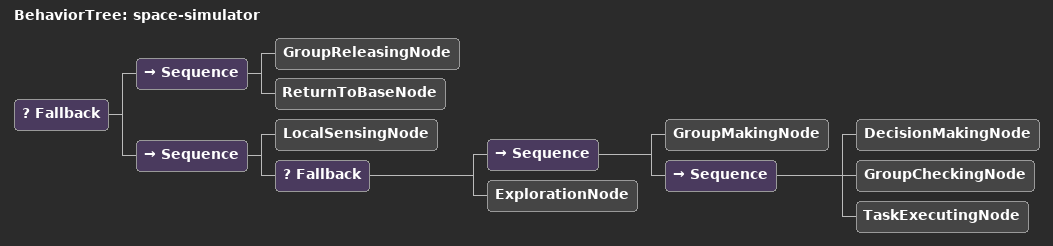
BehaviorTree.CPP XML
<?xml version="1.0" encoding="UTF-8"?>
<root BTCPP_format="4">
  <BehaviorTree ID="space-simulator">
    <Fallback>
      <Sequence>
        <GroupReleasingNode/>
        <ReturnToBaseNode/>
      </Sequence>
      <Sequence>
        <LocalSensingNode/>
        <Fallback>
          <Sequence>
            <GroupMakingNode/>
            <Sequence>
              <DecisionMakingNode/>
              <GroupCheckingNode/>
              <TaskExecutingNode/>
            </Sequence>
          </Sequence>
          <ExplorationNode/>
        </Fallback>
      </Sequence>
    </Fallback>
  </BehaviorTree>

</root>
